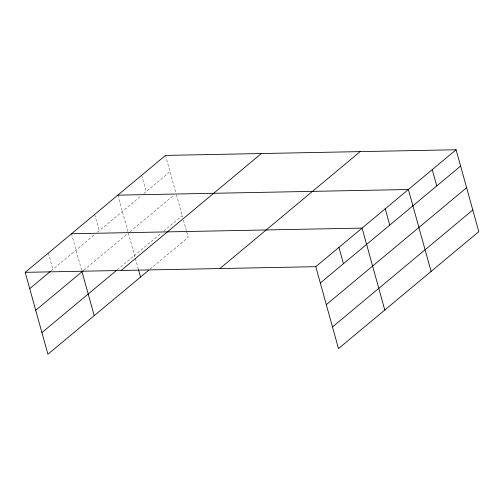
<?xml version="1.0" encoding="UTF-8"?>
<svg xmlns="http://www.w3.org/2000/svg" width="504" height="504" viewBox="0 0 504 504"><rect width="100%" height="100%" fill="white"/><g stroke="black" fill="none" stroke-linecap="round" stroke-linejoin="round"><path stroke-width="0.38" stroke-dasharray="2.52 1.89" d="M51.093 270.837L95.023 234.228M97.398 232.243L140.811 196.062M143.791 193.574L170.031 171.707M83.809 270.22L127.739 233.61M130.12 231.626L173.653 195.344M117.3 269.772L161.349 233.062M163.737 231.071L182.221 215.668M150.06 269.123L188.225 237.315L186.568 231.342M165.507 155.402L175.827 192.61M176.45 194.846L182.637 217.161M183.462 220.147L186.36 230.599M141.655 175.279L146.179 191.589M117.804 195.155L127.915 231.626M128.331 233.119L135.135 257.664M135.343 258.407L138.241 268.859M94.651 214.452L99.175 230.763M71.505 233.749L81.617 270.213M48.352 253.039L52.876 269.35"/><path stroke-width="0.76" d="M148.869 270.119L47.918 354.249L25.2 272.336L165.507 155.402L456.082 149.751L478.8 231.664L338.493 348.598L315.775 266.685L456.082 149.751M29.723 288.647L50.501 271.328M35.727 310.294L83.217 270.717M41.914 332.602L116.707 270.264M121.092 270.472L261.4 153.537M219.883 268.55L360.196 151.616M320.298 282.996L460.606 166.055M326.302 304.643L466.609 187.708M332.489 326.951L472.796 210.017M117.804 195.155L408.379 189.504L431.096 271.423M71.505 233.749L362.074 228.098L384.791 310.01M25.2 272.336L315.775 266.685M432.23 169.627L436.754 185.938M385.226 208.801L389.75 225.112M338.927 247.388L343.451 263.699M138.449 269.608L140.522 277.074M82.026 271.706L94.217 315.661"/></g></svg>
